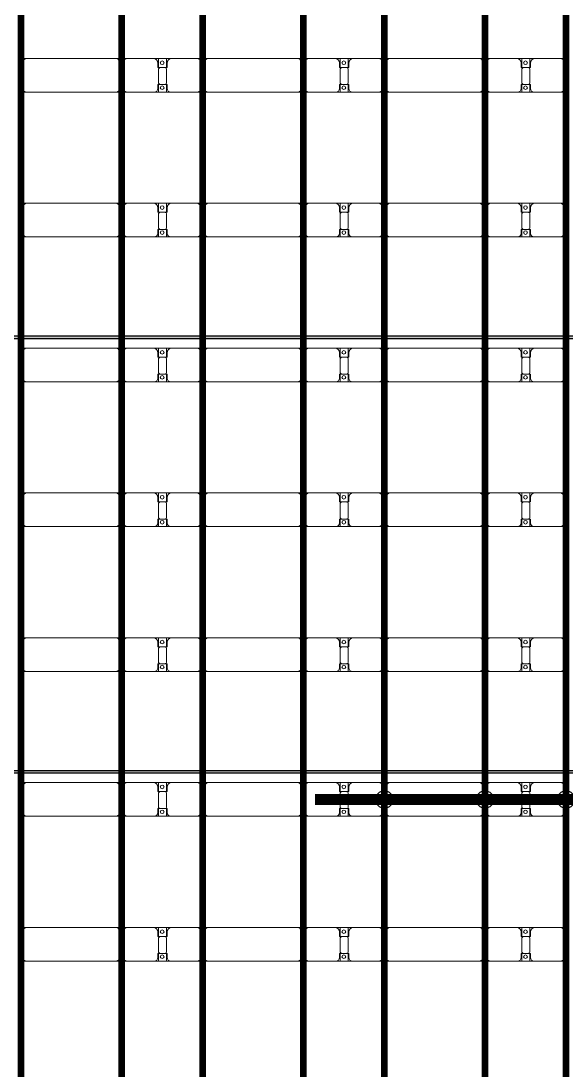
# Model space of a CAD drawing. Header units: millimetres. Extents: x 312848 to 517332, y -142134 to -35114.
# Drawn here: x 380365 to 387895, y -93078 to -78578 of the extents above; entities that cross this region are included whole.
import ezdxf

# ---------------------------------------------------------------- set-up
doc = ezdxf.new("R2010")
doc.units = ezdxf.units.MM
doc.layers.add('A-GENM', color=13, linetype='Continuous', lineweight=9)
doc.layers.add('S-BEAM', color=12, linetype='Continuous', lineweight=9)
doc.layers.add('GC-HOP 40x60 GIA CUONG', color=1, linetype='Continuous')

# ---------------------------------------------------------------- blocks, each defined once
blk = doc.blocks.new('Dai phao do pin - DẢI PHAO ĐỠ PIN-V6-KHUNG KẾT CẤU BÈ PIN 3')
at = {"layer": 'A-GENM', "color": 7}
for p, q in [((52030, 242), (52090, 242)), ((52040, 192), (52040, -173)), ((53320, 242), (52090, 242)), ((53320, 242), (53380, 242)), ((53370, -173), (53370, 192)), ((53420, 242), (53480, 242)), ((53430, 192), (53430, -173)), ((53840, 242), (53480, 242)), ((53840, 242), (54022, 242)), ((53900, 118), (53900, 182)), ((53908, 242), (54090, 242)), ((53908, 118), (53908, 242)), ((54022, 242), (54022, 118)), ((54030, 182), (54030, 118)), ((54440, 242), (54090, 242)), ((54440, 242), (54500, 242)), ((54490, -173), (54490, 192)), ((54540, 242), (54600, 242)), ((54550, 192), (54550, -173)), ((55830, 242), (54600, 242)), ((55830, 242), (55890, 242)), ((55880, -173), (55880, 192)), ((55930, 242), (55990, 242)), ((55940, 192), (55940, -173)), ((56350, 242), (55990, 242)), ((56350, 242), (56532, 242)), ((56410, 118), (56410, 182)), ((56418, 242), (56600, 242)), ((56418, 118), (56418, 242)), ((56532, 242), (56532, 118)), ((56540, 182), (56540, 118)), ((56950, 242), (56600, 242)), ((56950, 242), (57010, 242)), ((57000, -173), (57000, 192)), ((57050, 242), (57110, 242)), ((57060, 192), (57060, -173)), ((58340, 242), (57110, 242)), ((58340, 242), (58400, 242)), ((58390, -173), (58390, 192)), ((58440, 242), (58500, 242)), ((58450, 192), (58450, -173)), ((58860, 242), (58500, 242)), ((58860, 242), (59042, 242)), ((58920, 118), (58920, 182)), ((58928, 242), (59110, 242)), ((58928, 118), (58928, 242)), ((59042, 242), (59042, 118)), ((59050, 182), (59050, 118)), ((59460, 242), (59110, 242)), ((59460, 242), (59520, 242)), ((59510, -173), (59510, 192)), ((53992, 118), (53900, 118)), ((53908, 88), (53908, -88)), ((54030, 118), (53938, 118)), ((54022, -88), (54022, 88)), ((56502, 118), (56410, 118)), ((56418, 88), (56418, -88)), ((56540, 118), (56448, 118)), ((56532, -88), (56532, 88)), ((59012, 118), (58920, 118)), ((58928, 88), (58928, -88)), ((59050, 118), (58958, 118)), ((59042, -88), (59042, 88)), ((53900, -173), (53900, -118)), ((53900, -118), (53992, -118)), ((53908, -223), (53908, -118)), ((53938, -118), (54030, -118)), ((54022, -118), (54022, -223)), ((54030, -118), (54030, -173)), ((56410, -173), (56410, -118)), ((56410, -118), (56502, -118)), ((56418, -223), (56418, -118)), ((56448, -118), (56540, -118)), ((56532, -118), (56532, -223)), ((56540, -118), (56540, -173)), ((58920, -173), (58920, -118)), ((58920, -118), (59012, -118)), ((58928, -223), (58928, -118)), ((58958, -118), (59050, -118)), ((59042, -118), (59042, -223)), ((59050, -118), (59050, -173)), ((52090, -223), (52030, -223)), ((52090, -223), (53320, -223)), ((53380, -223), (53320, -223)), ((53480, -223), (53420, -223)), ((53480, -223), (53850, -223)), ((54022, -223), (53850, -223)), ((54080, -223), (53908, -223)), ((54080, -223), (54440, -223)), ((54500, -223), (54440, -223)), ((54600, -223), (54540, -223)), ((54600, -223), (55830, -223)), ((55890, -223), (55830, -223)), ((55990, -223), (55930, -223)), ((55990, -223), (56360, -223)), ((56532, -223), (56360, -223)), ((56590, -223), (56418, -223)), ((56590, -223), (56950, -223)), ((57010, -223), (56950, -223)), ((57110, -223), (57050, -223)), ((57110, -223), (58340, -223)), ((58400, -223), (58340, -223)), ((58500, -223), (58440, -223)), ((58500, -223), (58870, -223)), ((59042, -223), (58870, -223)), ((59100, -223), (58928, -223)), ((59100, -223), (59460, -223)), ((59520, -223), (59460, -223))]:
    blk.add_line(p, q, dxfattribs=at)
for centre, radius, start, end in [((52090, 192), 50, 90, 180), ((52090, 192), 50, 105, 180), ((53320, 192), 50, 360, 90), ((53320, 192), 50, 15, 90), ((53480, 192), 50, 90, 180), ((53480, 192), 50, 135, 180), ((53840, 182), 60, 360, 90), ((53840, 182), 60, 360, 30), ((53959, 183), 25, 360, 180), ((53959, 183), 25, 180, 360), ((53961, 183), 25, 0, 180), ((53961, 183), 25, 180, 360), ((54090, 182), 60, 90, 180), ((54090, 182), 60, 150, 180), ((54440, 192), 50, 0, 90), ((54440, 192), 50, 0, 45), ((54600, 192), 50, 90, 180), ((54600, 192), 50, 105, 180), ((55830, 192), 50, 0, 90), ((55830, 192), 50, 15, 90), ((55990, 192), 50, 90, 180), ((55990, 192), 50, 135, 180), ((56350, 182), 60, 0, 90), ((56350, 182), 60, 0, 30), ((56469, 183), 25, 0, 180), ((56469, 183), 25, 180, 0), ((56471, 183), 25, 0, 180), ((56471, 183), 25, 180, 360), ((56600, 182), 60, 90, 180), ((56600, 182), 60, 150, 180), ((56950, 192), 50, 0, 90), ((56950, 192), 50, 0, 45), ((57110, 192), 50, 90, 180), ((57110, 192), 50, 105, 180), ((58340, 192), 50, 0, 90), ((58340, 192), 50, 15, 90), ((58500, 192), 50, 90, 180), ((58500, 192), 50, 135, 180), ((58860, 182), 60, 0, 90), ((58860, 182), 60, 0, 30), ((58979, 183), 25, 0, 180), ((58979, 183), 25, 180, 360), ((58981, 183), 25, 360, 180), ((58981, 183), 25, 180, 0), ((59110, 182), 60, 90, 180), ((59110, 182), 60, 150, 180), ((59460, 192), 50, 0, 90), ((59460, 192), 50, 0, 45), ((53938, 88), 30, 90, 180), ((53992, 88), 30, 360, 90), ((56448, 88), 30, 90, 180), ((56502, 88), 30, 360, 90), ((58958, 88), 30, 90, 180), ((59012, 88), 30, 0, 90), ((53938, -88), 30, 180, 270), ((53959, -162), 25, 360, 180), ((53961, -162), 25, 0, 180), ((53992, -88), 30, 270, 0), ((56448, -88), 30, 180, 270), ((56469, -162), 25, 360, 180), ((56471, -162), 25, 0, 180), ((56502, -88), 30, 270, 0), ((58958, -88), 30, 180, 270), ((58979, -162), 25, 0, 180), ((58981, -162), 25, 0, 180), ((59012, -88), 30, 270, 0), ((52090, -173), 50, 180, 270), ((52090, -173), 50, 180, 270), ((53320, -173), 50, 270, 0), ((53320, -173), 50, 285, 0), ((53480, -173), 50, 180, 270), ((53480, -173), 50, 180, 225), ((53850, -173), 50, 270, 0), ((53850, -173), 50, 315, 0), ((53959, -162), 25, 180, 360), ((53961, -162), 25, 180, 360), ((54080, -173), 50, 180, 270), ((54080, -173), 50, 180, 225), ((54440, -173), 50, 270, 0), ((54440, -173), 50, 315, 0), ((54600, -173), 50, 180, 270), ((54600, -173), 50, 180, 270), ((55830, -173), 50, 270, 0), ((55830, -173), 50, 285, 0), ((55990, -173), 50, 180, 270), ((55990, -173), 50, 180, 225), ((56360, -173), 50, 270, 0), ((56360, -173), 50, 315, 360), ((56469, -162), 25, 180, 360), ((56471, -162), 25, 180, 360), ((56590, -173), 50, 180, 270), ((56590, -173), 50, 180, 225), ((56950, -173), 50, 270, 0), ((56950, -173), 50, 315, 0), ((57110, -173), 50, 180, 270), ((57110, -173), 50, 180, 270), ((58340, -173), 50, 270, 0), ((58340, -173), 50, 285, 0), ((58500, -173), 50, 180, 270), ((58500, -173), 50, 180, 225), ((58870, -173), 50, 270, 0), ((58870, -173), 50, 315, 0), ((58979, -162), 25, 180, 0), ((58981, -162), 25, 180, 360), ((59100, -173), 50, 180, 270), ((59100, -173), 50, 180, 225), ((59460, -173), 50, 270, 0), ((59460, -173), 50, 315, 0)]:
    blk.add_arc(centre, radius, start, end, dxfattribs=at)
blk = doc.blocks.new('Dai phao do pin - DẢI PHAO ĐỠ PIN-V7-KHUNG KẾT CẤU BÈ PIN 3')
at = {"layer": 'A-GENM', "color": 7}
for p, q in [((52030, 242), (52090, 242)), ((52040, 192), (52040, -173)), ((53320, 242), (52090, 242)), ((53320, 242), (53380, 242)), ((53370, -173), (53370, 192)), ((53420, 242), (53480, 242)), ((53430, 192), (53430, -173)), ((53840, 242), (53480, 242)), ((53840, 242), (54022, 242)), ((53900, 118), (53900, 182)), ((53908, 242), (54090, 242)), ((53908, 118), (53908, 242)), ((54022, 242), (54022, 118)), ((54030, 182), (54030, 118)), ((54440, 242), (54090, 242)), ((54440, 242), (54500, 242)), ((54490, -173), (54490, 192)), ((54540, 242), (54600, 242)), ((54550, 192), (54550, -173)), ((55830, 242), (54600, 242)), ((55830, 242), (55890, 242)), ((55880, -173), (55880, 192)), ((55930, 242), (55990, 242)), ((55940, 192), (55940, -173)), ((56350, 242), (55990, 242)), ((56350, 242), (56532, 242)), ((56410, 118), (56410, 182)), ((56418, 242), (56600, 242)), ((56418, 118), (56418, 242)), ((56532, 242), (56532, 118)), ((56540, 182), (56540, 118)), ((56950, 242), (56600, 242)), ((56950, 242), (57010, 242)), ((57000, -173), (57000, 192)), ((57050, 242), (57110, 242)), ((57060, 192), (57060, -173)), ((58340, 242), (57110, 242)), ((58340, 242), (58400, 242)), ((58390, -173), (58390, 192)), ((58440, 242), (58500, 242)), ((58450, 192), (58450, -173)), ((58860, 242), (58500, 242)), ((58860, 242), (59042, 242)), ((58920, 118), (58920, 182)), ((58928, 242), (59110, 242)), ((58928, 118), (58928, 242)), ((59042, 242), (59042, 118)), ((59050, 182), (59050, 118)), ((59460, 242), (59110, 242)), ((59460, 242), (59520, 242)), ((59510, -173), (59510, 192)), ((53992, 118), (53900, 118)), ((53908, 88), (53908, -88)), ((54030, 118), (53938, 118)), ((54022, -88), (54022, 88)), ((56502, 118), (56410, 118)), ((56418, 88), (56418, -88)), ((56540, 118), (56448, 118)), ((56532, -88), (56532, 88)), ((59012, 118), (58920, 118)), ((58928, 88), (58928, -88)), ((59050, 118), (58958, 118)), ((59042, -88), (59042, 88)), ((53900, -173), (53900, -118)), ((53900, -118), (53992, -118)), ((53908, -223), (53908, -118)), ((53938, -118), (54030, -118)), ((54022, -118), (54022, -223)), ((54030, -118), (54030, -173)), ((56410, -173), (56410, -118)), ((56410, -118), (56502, -118)), ((56418, -223), (56418, -118)), ((56448, -118), (56540, -118)), ((56532, -118), (56532, -223)), ((56540, -118), (56540, -173)), ((58920, -173), (58920, -118)), ((58920, -118), (59012, -118)), ((58928, -223), (58928, -118)), ((58958, -118), (59050, -118)), ((59042, -118), (59042, -223)), ((59050, -118), (59050, -173)), ((52090, -223), (52030, -223)), ((52090, -223), (53320, -223)), ((53380, -223), (53320, -223)), ((53480, -223), (53420, -223)), ((53480, -223), (53850, -223)), ((54022, -223), (53850, -223)), ((54080, -223), (53908, -223)), ((54080, -223), (54440, -223)), ((54500, -223), (54440, -223)), ((54600, -223), (54540, -223)), ((54600, -223), (55830, -223)), ((55890, -223), (55830, -223)), ((55990, -223), (55930, -223)), ((55990, -223), (56360, -223)), ((56532, -223), (56360, -223)), ((56590, -223), (56418, -223)), ((56590, -223), (56950, -223)), ((57010, -223), (56950, -223)), ((57110, -223), (57050, -223)), ((57110, -223), (58340, -223)), ((58400, -223), (58340, -223)), ((58500, -223), (58440, -223)), ((58500, -223), (58870, -223)), ((59042, -223), (58870, -223)), ((59100, -223), (58928, -223)), ((59100, -223), (59460, -223)), ((59520, -223), (59460, -223))]:
    blk.add_line(p, q, dxfattribs=at)
for centre, radius, start, end in [((52090, 192), 50, 90, 180), ((52090, 192), 50, 105, 180), ((53320, 192), 50, 360, 90), ((53320, 192), 50, 15, 90), ((53480, 192), 50, 90, 180), ((53480, 192), 50, 135, 180), ((53840, 182), 60, 360, 90), ((53840, 182), 60, 360, 30), ((53959, 183), 25, 360, 180), ((53959, 183), 25, 180, 360), ((53961, 183), 25, 0, 180), ((53961, 183), 25, 180, 360), ((54090, 182), 60, 90, 180), ((54090, 182), 60, 150, 180), ((54440, 192), 50, 0, 90), ((54440, 192), 50, 0, 45), ((54600, 192), 50, 90, 180), ((54600, 192), 50, 105, 180), ((55830, 192), 50, 0, 90), ((55830, 192), 50, 15, 90), ((55990, 192), 50, 90, 180), ((55990, 192), 50, 135, 180), ((56350, 182), 60, 0, 90), ((56350, 182), 60, 0, 30), ((56469, 183), 25, 0, 180), ((56469, 183), 25, 180, 0), ((56471, 183), 25, 0, 180), ((56471, 183), 25, 180, 360), ((56600, 182), 60, 90, 180), ((56600, 182), 60, 150, 180), ((56950, 192), 50, 0, 90), ((56950, 192), 50, 0, 45), ((57110, 192), 50, 90, 180), ((57110, 192), 50, 105, 180), ((58340, 192), 50, 0, 90), ((58340, 192), 50, 15, 90), ((58500, 192), 50, 90, 180), ((58500, 192), 50, 135, 180), ((58860, 182), 60, 0, 90), ((58860, 182), 60, 0, 30), ((58979, 183), 25, 0, 180), ((58979, 183), 25, 180, 360), ((58981, 183), 25, 360, 180), ((58981, 183), 25, 180, 0), ((59110, 182), 60, 90, 180), ((59110, 182), 60, 150, 180), ((59460, 192), 50, 0, 90), ((59460, 192), 50, 0, 45), ((53938, 88), 30, 90, 180), ((53992, 88), 30, 360, 90), ((56448, 88), 30, 90, 180), ((56502, 88), 30, 360, 90), ((58958, 88), 30, 90, 180), ((59012, 88), 30, 0, 90), ((53938, -88), 30, 180, 270), ((53959, -162), 25, 360, 180), ((53961, -162), 25, 0, 180), ((53992, -88), 30, 270, 0), ((56448, -88), 30, 180, 270), ((56469, -162), 25, 360, 180), ((56471, -162), 25, 0, 180), ((56502, -88), 30, 270, 0), ((58958, -88), 30, 180, 270), ((58979, -162), 25, 0, 180), ((58981, -162), 25, 0, 180), ((59012, -88), 30, 270, 0), ((52090, -173), 50, 180, 270), ((52090, -173), 50, 180, 270), ((53320, -173), 50, 270, 0), ((53320, -173), 50, 285, 0), ((53480, -173), 50, 180, 270), ((53480, -173), 50, 180, 225), ((53850, -173), 50, 270, 0), ((53850, -173), 50, 315, 0), ((53959, -162), 25, 180, 360), ((53961, -162), 25, 180, 360), ((54080, -173), 50, 180, 270), ((54080, -173), 50, 180, 225), ((54440, -173), 50, 270, 0), ((54440, -173), 50, 315, 0), ((54600, -173), 50, 180, 270), ((54600, -173), 50, 180, 270), ((55830, -173), 50, 270, 0), ((55830, -173), 50, 285, 0), ((55990, -173), 50, 180, 270), ((55990, -173), 50, 180, 225), ((56360, -173), 50, 270, 0), ((56360, -173), 50, 315, 360), ((56469, -162), 25, 180, 360), ((56471, -162), 25, 180, 360), ((56590, -173), 50, 180, 270), ((56590, -173), 50, 180, 225), ((56950, -173), 50, 270, 0), ((56950, -173), 50, 315, 0), ((57110, -173), 50, 180, 270), ((57110, -173), 50, 180, 270), ((58340, -173), 50, 270, 0), ((58340, -173), 50, 285, 0), ((58500, -173), 50, 180, 270), ((58500, -173), 50, 180, 225), ((58870, -173), 50, 270, 0), ((58870, -173), 50, 315, 0), ((58979, -162), 25, 180, 0), ((58981, -162), 25, 180, 360), ((59100, -173), 50, 180, 270), ((59100, -173), 50, 180, 225), ((59460, -173), 50, 270, 0), ((59460, -173), 50, 315, 0)]:
    blk.add_arc(centre, radius, start, end, dxfattribs=at)
blk = doc.blocks.new('Dai phao do pin - DẢI PHAO ĐỠ PIN-67477-KHUNG KẾT CẤU BÈ PIN 3')
at = {"layer": 'A-GENM', "color": 7}
for p, q in [((52030, 242), (52090, 242)), ((52040, 192), (52040, -173)), ((53320, 242), (52090, 242)), ((53320, 242), (53380, 242)), ((53370, -173), (53370, 192)), ((53420, 242), (53480, 242)), ((53430, 192), (53430, -173)), ((53840, 242), (53480, 242)), ((53840, 242), (54022, 242)), ((53900, 118), (53900, 182)), ((53908, 242), (54090, 242)), ((53908, 118), (53908, 242)), ((54022, 242), (54022, 118)), ((54030, 182), (54030, 118)), ((54440, 242), (54090, 242)), ((54440, 242), (54500, 242)), ((54490, -173), (54490, 192)), ((54540, 242), (54600, 242)), ((54550, 192), (54550, -173)), ((55830, 242), (54600, 242)), ((55830, 242), (55890, 242)), ((55880, -173), (55880, 192)), ((55930, 242), (55990, 242)), ((55940, 192), (55940, -173)), ((56350, 242), (55990, 242)), ((56350, 242), (56532, 242)), ((56410, 118), (56410, 182)), ((56418, 242), (56600, 242)), ((56418, 118), (56418, 242)), ((56532, 242), (56532, 118)), ((56540, 182), (56540, 118)), ((56950, 242), (56600, 242)), ((56950, 242), (57010, 242)), ((57000, -173), (57000, 192)), ((57050, 242), (57110, 242)), ((57060, 192), (57060, -173)), ((58340, 242), (57110, 242)), ((58340, 242), (58400, 242)), ((58390, -173), (58390, 192)), ((58440, 242), (58500, 242)), ((58450, 192), (58450, -173)), ((58860, 242), (58500, 242)), ((58860, 242), (59042, 242)), ((58920, 118), (58920, 182)), ((58928, 242), (59110, 242)), ((58928, 118), (58928, 242)), ((59042, 242), (59042, 118)), ((59050, 182), (59050, 118)), ((59460, 242), (59110, 242)), ((59460, 242), (59520, 242)), ((59510, -173), (59510, 192)), ((53992, 118), (53900, 118)), ((53908, 88), (53908, -88)), ((54030, 118), (53938, 118)), ((54022, -88), (54022, 88)), ((56502, 118), (56410, 118)), ((56418, 88), (56418, -88)), ((56540, 118), (56448, 118)), ((56532, -88), (56532, 88)), ((59012, 118), (58920, 118)), ((58928, 88), (58928, -88)), ((59050, 118), (58958, 118)), ((59042, -88), (59042, 88)), ((53900, -173), (53900, -118)), ((53900, -118), (53992, -118)), ((53908, -223), (53908, -118)), ((53938, -118), (54030, -118)), ((54022, -118), (54022, -223)), ((54030, -118), (54030, -173)), ((56410, -173), (56410, -118)), ((56410, -118), (56502, -118)), ((56418, -223), (56418, -118)), ((56448, -118), (56540, -118)), ((56532, -118), (56532, -223)), ((56540, -118), (56540, -173)), ((58920, -173), (58920, -118)), ((58920, -118), (59012, -118)), ((58928, -223), (58928, -118)), ((58958, -118), (59050, -118)), ((59042, -118), (59042, -223)), ((59050, -118), (59050, -173)), ((52090, -223), (52030, -223)), ((52090, -223), (53320, -223)), ((53380, -223), (53320, -223)), ((53480, -223), (53420, -223)), ((53480, -223), (53850, -223)), ((54022, -223), (53850, -223)), ((54080, -223), (53908, -223)), ((54080, -223), (54440, -223)), ((54500, -223), (54440, -223)), ((54600, -223), (54540, -223)), ((54600, -223), (55830, -223)), ((55890, -223), (55830, -223)), ((55990, -223), (55930, -223)), ((55990, -223), (56360, -223)), ((56532, -223), (56360, -223)), ((56590, -223), (56418, -223)), ((56590, -223), (56950, -223)), ((57010, -223), (56950, -223)), ((57110, -223), (57050, -223)), ((57110, -223), (58340, -223)), ((58400, -223), (58340, -223)), ((58500, -223), (58440, -223)), ((58500, -223), (58870, -223)), ((59042, -223), (58870, -223)), ((59100, -223), (58928, -223)), ((59100, -223), (59460, -223)), ((59520, -223), (59460, -223))]:
    blk.add_line(p, q, dxfattribs=at)
for centre, radius, start, end in [((52090, 192), 50, 90, 180), ((52090, 192), 50, 105, 180), ((53320, 192), 50, 360, 90), ((53320, 192), 50, 15, 90), ((53480, 192), 50, 90, 180), ((53480, 192), 50, 135, 180), ((53840, 182), 60, 360, 90), ((53840, 182), 60, 360, 30), ((53959, 183), 25, 360, 180), ((53959, 183), 25, 180, 360), ((53961, 183), 25, 0, 180), ((53961, 183), 25, 180, 360), ((54090, 182), 60, 90, 180), ((54090, 182), 60, 150, 180), ((54440, 192), 50, 0, 90), ((54440, 192), 50, 0, 45), ((54600, 192), 50, 90, 180), ((54600, 192), 50, 105, 180), ((55830, 192), 50, 0, 90), ((55830, 192), 50, 15, 90), ((55990, 192), 50, 90, 180), ((55990, 192), 50, 135, 180), ((56350, 182), 60, 0, 90), ((56350, 182), 60, 0, 30), ((56469, 183), 25, 0, 180), ((56469, 183), 25, 180, 0), ((56471, 183), 25, 0, 180), ((56471, 183), 25, 180, 360), ((56600, 182), 60, 90, 180), ((56600, 182), 60, 150, 180), ((56950, 192), 50, 0, 90), ((56950, 192), 50, 0, 45), ((57110, 192), 50, 90, 180), ((57110, 192), 50, 105, 180), ((58340, 192), 50, 0, 90), ((58340, 192), 50, 15, 90), ((58500, 192), 50, 90, 180), ((58500, 192), 50, 135, 180), ((58860, 182), 60, 0, 90), ((58860, 182), 60, 0, 30), ((58979, 183), 25, 0, 180), ((58979, 183), 25, 180, 360), ((58981, 183), 25, 360, 180), ((58981, 183), 25, 180, 0), ((59110, 182), 60, 90, 180), ((59110, 182), 60, 150, 180), ((59460, 192), 50, 0, 90), ((59460, 192), 50, 0, 45), ((53938, 88), 30, 90, 180), ((53992, 88), 30, 360, 90), ((56448, 88), 30, 90, 180), ((56502, 88), 30, 360, 90), ((58958, 88), 30, 90, 180), ((59012, 88), 30, 0, 90), ((53938, -88), 30, 180, 270), ((53959, -162), 25, 360, 180), ((53961, -162), 25, 0, 180), ((53992, -88), 30, 270, 0), ((56448, -88), 30, 180, 270), ((56469, -162), 25, 360, 180), ((56471, -162), 25, 0, 180), ((56502, -88), 30, 270, 0), ((58958, -88), 30, 180, 270), ((58979, -162), 25, 0, 180), ((58981, -162), 25, 0, 180), ((59012, -88), 30, 270, 0), ((52090, -173), 50, 180, 270), ((52090, -173), 50, 180, 270), ((53320, -173), 50, 270, 0), ((53320, -173), 50, 285, 0), ((53480, -173), 50, 180, 270), ((53480, -173), 50, 180, 225), ((53850, -173), 50, 270, 0), ((53850, -173), 50, 315, 0), ((53959, -162), 25, 180, 360), ((53961, -162), 25, 180, 360), ((54080, -173), 50, 180, 270), ((54080, -173), 50, 180, 225), ((54440, -173), 50, 270, 0), ((54440, -173), 50, 315, 0), ((54600, -173), 50, 180, 270), ((54600, -173), 50, 180, 270), ((55830, -173), 50, 270, 0), ((55830, -173), 50, 285, 0), ((55990, -173), 50, 180, 270), ((55990, -173), 50, 180, 225), ((56360, -173), 50, 270, 0), ((56360, -173), 50, 315, 360), ((56469, -162), 25, 180, 360), ((56471, -162), 25, 180, 360), ((56590, -173), 50, 180, 270), ((56590, -173), 50, 180, 225), ((56950, -173), 50, 270, 0), ((56950, -173), 50, 315, 0), ((57110, -173), 50, 180, 270), ((57110, -173), 50, 180, 270), ((58340, -173), 50, 270, 0), ((58340, -173), 50, 285, 0), ((58500, -173), 50, 180, 270), ((58500, -173), 50, 180, 225), ((58870, -173), 50, 270, 0), ((58870, -173), 50, 315, 0), ((58979, -162), 25, 180, 0), ((58981, -162), 25, 180, 360), ((59100, -173), 50, 180, 270), ((59100, -173), 50, 180, 225), ((59460, -173), 50, 270, 0), ((59460, -173), 50, 315, 0)]:
    blk.add_arc(centre, radius, start, end, dxfattribs=at)
blk = doc.blocks.new('Dai phao do pin - DẢI PHAO ĐỠ PIN-V1-KHUNG KẾT CẤU BÈ PIN 3')
at = {"layer": 'A-GENM', "color": 7}
for p, q in [((52030, 242), (52090, 242)), ((52040, 192), (52040, -173)), ((53320, 242), (52090, 242)), ((53320, 242), (53380, 242)), ((53370, -173), (53370, 192)), ((53420, 242), (53480, 242)), ((53430, 192), (53430, -173)), ((53840, 242), (53480, 242)), ((53840, 242), (54022, 242)), ((53900, 118), (53900, 182)), ((53908, 242), (54090, 242)), ((53908, 118), (53908, 242)), ((54022, 242), (54022, 118)), ((54030, 182), (54030, 118)), ((54440, 242), (54090, 242)), ((54440, 242), (54500, 242)), ((54490, -173), (54490, 192)), ((54540, 242), (54600, 242)), ((54550, 192), (54550, -173)), ((55830, 242), (54600, 242)), ((55830, 242), (55890, 242)), ((55880, -173), (55880, 192)), ((55930, 242), (55990, 242)), ((55940, 192), (55940, -173)), ((56350, 242), (55990, 242)), ((56350, 242), (56532, 242)), ((56410, 118), (56410, 182)), ((56418, 242), (56600, 242)), ((56418, 118), (56418, 242)), ((56532, 242), (56532, 118)), ((56540, 182), (56540, 118)), ((56950, 242), (56600, 242)), ((56950, 242), (57010, 242)), ((57000, -173), (57000, 192)), ((57050, 242), (57110, 242)), ((57060, 192), (57060, -173)), ((58340, 242), (57110, 242)), ((58340, 242), (58400, 242)), ((58390, -173), (58390, 192)), ((58440, 242), (58500, 242)), ((58450, 192), (58450, -173)), ((58860, 242), (58500, 242)), ((58860, 242), (59042, 242)), ((58920, 118), (58920, 182)), ((58928, 242), (59110, 242)), ((58928, 118), (58928, 242)), ((59042, 242), (59042, 118)), ((59050, 182), (59050, 118)), ((59460, 242), (59110, 242)), ((59460, 242), (59520, 242)), ((59510, -173), (59510, 192)), ((53992, 118), (53900, 118)), ((53908, 88), (53908, -88)), ((54030, 118), (53938, 118)), ((54022, -88), (54022, 88)), ((56502, 118), (56410, 118)), ((56418, 88), (56418, -88)), ((56540, 118), (56448, 118)), ((56532, -88), (56532, 88)), ((59012, 118), (58920, 118)), ((58928, 88), (58928, -88)), ((59050, 118), (58958, 118)), ((59042, -88), (59042, 88)), ((53900, -173), (53900, -118)), ((53900, -118), (53992, -118)), ((53908, -223), (53908, -118)), ((53938, -118), (54030, -118)), ((54022, -118), (54022, -223)), ((54030, -118), (54030, -173)), ((56410, -173), (56410, -118)), ((56410, -118), (56502, -118)), ((56418, -223), (56418, -118)), ((56448, -118), (56540, -118)), ((56532, -118), (56532, -223)), ((56540, -118), (56540, -173)), ((58920, -173), (58920, -118)), ((58920, -118), (59012, -118)), ((58928, -223), (58928, -118)), ((58958, -118), (59050, -118)), ((59042, -118), (59042, -223)), ((59050, -118), (59050, -173)), ((52090, -223), (52030, -223)), ((52090, -223), (53320, -223)), ((53380, -223), (53320, -223)), ((53480, -223), (53420, -223)), ((53480, -223), (53850, -223)), ((54022, -223), (53850, -223)), ((54080, -223), (53908, -223)), ((54080, -223), (54440, -223)), ((54500, -223), (54440, -223)), ((54600, -223), (54540, -223)), ((54600, -223), (55830, -223)), ((55890, -223), (55830, -223)), ((55990, -223), (55930, -223)), ((55990, -223), (56360, -223)), ((56532, -223), (56360, -223)), ((56590, -223), (56418, -223)), ((56590, -223), (56950, -223)), ((57010, -223), (56950, -223)), ((57110, -223), (57050, -223)), ((57110, -223), (58340, -223)), ((58400, -223), (58340, -223)), ((58500, -223), (58440, -223)), ((58500, -223), (58870, -223)), ((59042, -223), (58870, -223)), ((59100, -223), (58928, -223)), ((59100, -223), (59460, -223)), ((59520, -223), (59460, -223))]:
    blk.add_line(p, q, dxfattribs=at)
for centre, radius, start, end in [((52090, 192), 50, 90, 180), ((52090, 192), 50, 105, 180), ((53320, 192), 50, 360, 90), ((53320, 192), 50, 15, 90), ((53480, 192), 50, 90, 180), ((53480, 192), 50, 135, 180), ((53840, 182), 60, 360, 90), ((53840, 182), 60, 360, 30), ((53959, 183), 25, 360, 180), ((53959, 183), 25, 180, 360), ((53961, 183), 25, 0, 180), ((53961, 183), 25, 180, 360), ((54090, 182), 60, 90, 180), ((54090, 182), 60, 150, 180), ((54440, 192), 50, 0, 90), ((54440, 192), 50, 0, 45), ((54600, 192), 50, 90, 180), ((54600, 192), 50, 105, 180), ((55830, 192), 50, 0, 90), ((55830, 192), 50, 15, 90), ((55990, 192), 50, 90, 180), ((55990, 192), 50, 135, 180), ((56350, 182), 60, 0, 90), ((56350, 182), 60, 0, 30), ((56469, 183), 25, 0, 180), ((56469, 183), 25, 180, 0), ((56471, 183), 25, 0, 180), ((56471, 183), 25, 180, 360), ((56600, 182), 60, 90, 180), ((56600, 182), 60, 150, 180), ((56950, 192), 50, 0, 90), ((56950, 192), 50, 0, 45), ((57110, 192), 50, 90, 180), ((57110, 192), 50, 105, 180), ((58340, 192), 50, 0, 90), ((58340, 192), 50, 15, 90), ((58500, 192), 50, 90, 180), ((58500, 192), 50, 135, 180), ((58860, 182), 60, 0, 90), ((58860, 182), 60, 0, 30), ((58979, 183), 25, 0, 180), ((58979, 183), 25, 180, 360), ((58981, 183), 25, 360, 180), ((58981, 183), 25, 180, 0), ((59110, 182), 60, 90, 180), ((59110, 182), 60, 150, 180), ((59460, 192), 50, 0, 90), ((59460, 192), 50, 0, 45), ((53938, 88), 30, 90, 180), ((53992, 88), 30, 360, 90), ((56448, 88), 30, 90, 180), ((56502, 88), 30, 360, 90), ((58958, 88), 30, 90, 180), ((59012, 88), 30, 0, 90), ((53938, -88), 30, 180, 270), ((53959, -162), 25, 360, 180), ((53961, -162), 25, 0, 180), ((53992, -88), 30, 270, 0), ((56448, -88), 30, 180, 270), ((56469, -162), 25, 360, 180), ((56471, -162), 25, 0, 180), ((56502, -88), 30, 270, 0), ((58958, -88), 30, 180, 270), ((58979, -162), 25, 0, 180), ((58981, -162), 25, 0, 180), ((59012, -88), 30, 270, 0), ((52090, -173), 50, 180, 270), ((52090, -173), 50, 180, 270), ((53320, -173), 50, 270, 0), ((53320, -173), 50, 285, 0), ((53480, -173), 50, 180, 270), ((53480, -173), 50, 180, 225), ((53850, -173), 50, 270, 0), ((53850, -173), 50, 315, 0), ((53959, -162), 25, 180, 360), ((53961, -162), 25, 180, 360), ((54080, -173), 50, 180, 270), ((54080, -173), 50, 180, 225), ((54440, -173), 50, 270, 0), ((54440, -173), 50, 315, 0), ((54600, -173), 50, 180, 270), ((54600, -173), 50, 180, 270), ((55830, -173), 50, 270, 0), ((55830, -173), 50, 285, 0), ((55990, -173), 50, 180, 270), ((55990, -173), 50, 180, 225), ((56360, -173), 50, 270, 0), ((56360, -173), 50, 315, 360), ((56469, -162), 25, 180, 360), ((56471, -162), 25, 180, 360), ((56590, -173), 50, 180, 270), ((56590, -173), 50, 180, 225), ((56950, -173), 50, 270, 0), ((56950, -173), 50, 315, 0), ((57110, -173), 50, 180, 270), ((57110, -173), 50, 180, 270), ((58340, -173), 50, 270, 0), ((58340, -173), 50, 285, 0), ((58500, -173), 50, 180, 270), ((58500, -173), 50, 180, 225), ((58870, -173), 50, 270, 0), ((58870, -173), 50, 315, 0), ((58979, -162), 25, 180, 0), ((58981, -162), 25, 180, 360), ((59100, -173), 50, 180, 270), ((59100, -173), 50, 180, 225), ((59460, -173), 50, 270, 0), ((59460, -173), 50, 315, 0)]:
    blk.add_arc(centre, radius, start, end, dxfattribs=at)
blk = doc.blocks.new('Dai phao do pin - DẢI PHAO ĐỠ PIN-V8-KHUNG KẾT CẤU BÈ PIN 3')
at = {"layer": 'A-GENM', "color": 7}
for p, q in [((52030, 242), (52090, 242)), ((52040, 192), (52040, -173)), ((53320, 242), (52090, 242)), ((53320, 242), (53380, 242)), ((53370, -173), (53370, 192)), ((53420, 242), (53480, 242)), ((53430, 192), (53430, -173)), ((53840, 242), (53480, 242)), ((53840, 242), (54022, 242)), ((53900, 118), (53900, 182)), ((53908, 242), (54090, 242)), ((53908, 118), (53908, 242)), ((54022, 242), (54022, 118)), ((54030, 182), (54030, 118)), ((54440, 242), (54090, 242)), ((54440, 242), (54500, 242)), ((54490, -173), (54490, 192)), ((54540, 242), (54600, 242)), ((54550, 192), (54550, -173)), ((55830, 242), (54600, 242)), ((55830, 242), (55890, 242)), ((55880, -173), (55880, 192)), ((55930, 242), (55990, 242)), ((55940, 192), (55940, -173)), ((56350, 242), (55990, 242)), ((56350, 242), (56532, 242)), ((56410, 118), (56410, 182)), ((56418, 242), (56600, 242)), ((56418, 118), (56418, 242)), ((56532, 242), (56532, 118)), ((56540, 182), (56540, 118)), ((56950, 242), (56600, 242)), ((56950, 242), (57010, 242)), ((57000, -173), (57000, 192)), ((57050, 242), (57110, 242)), ((57060, 192), (57060, -173)), ((58340, 242), (57110, 242)), ((58340, 242), (58400, 242)), ((58390, -173), (58390, 192)), ((58440, 242), (58500, 242)), ((58450, 192), (58450, -173)), ((58860, 242), (58500, 242)), ((58860, 242), (59042, 242)), ((58920, 118), (58920, 182)), ((58928, 242), (59110, 242)), ((58928, 118), (58928, 242)), ((59042, 242), (59042, 118)), ((59050, 182), (59050, 118)), ((59460, 242), (59110, 242)), ((59460, 242), (59520, 242)), ((59510, -173), (59510, 192)), ((53992, 118), (53900, 118)), ((53908, 88), (53908, -88)), ((54030, 118), (53938, 118)), ((54022, -88), (54022, 88)), ((56502, 118), (56410, 118)), ((56418, 88), (56418, -88)), ((56540, 118), (56448, 118)), ((56532, -88), (56532, 88)), ((59012, 118), (58920, 118)), ((58928, 88), (58928, -88)), ((59050, 118), (58958, 118)), ((59042, -88), (59042, 88)), ((53900, -173), (53900, -118)), ((53900, -118), (53992, -118)), ((53908, -223), (53908, -118)), ((53938, -118), (54030, -118)), ((54022, -118), (54022, -223)), ((54030, -118), (54030, -173)), ((56410, -173), (56410, -118)), ((56410, -118), (56502, -118)), ((56418, -223), (56418, -118)), ((56448, -118), (56540, -118)), ((56532, -118), (56532, -223)), ((56540, -118), (56540, -173)), ((58920, -173), (58920, -118)), ((58920, -118), (59012, -118)), ((58928, -223), (58928, -118)), ((58958, -118), (59050, -118)), ((59042, -118), (59042, -223)), ((59050, -118), (59050, -173)), ((52090, -223), (52030, -223)), ((52090, -223), (53320, -223)), ((53380, -223), (53320, -223)), ((53480, -223), (53420, -223)), ((53480, -223), (53850, -223)), ((54022, -223), (53850, -223)), ((54080, -223), (53908, -223)), ((54080, -223), (54440, -223)), ((54500, -223), (54440, -223)), ((54600, -223), (54540, -223)), ((54600, -223), (55830, -223)), ((55890, -223), (55830, -223)), ((55990, -223), (55930, -223)), ((55990, -223), (56360, -223)), ((56532, -223), (56360, -223)), ((56590, -223), (56418, -223)), ((56590, -223), (56950, -223)), ((57010, -223), (56950, -223)), ((57110, -223), (57050, -223)), ((57110, -223), (58340, -223)), ((58400, -223), (58340, -223)), ((58500, -223), (58440, -223)), ((58500, -223), (58870, -223)), ((59042, -223), (58870, -223)), ((59100, -223), (58928, -223)), ((59100, -223), (59460, -223)), ((59520, -223), (59460, -223))]:
    blk.add_line(p, q, dxfattribs=at)
for centre, radius, start, end in [((52090, 192), 50, 90, 180), ((52090, 192), 50, 105.4882, 180), ((53320, 192), 50, 360, 90), ((53320, 192), 50, 15, 90), ((53480, 192), 50, 90, 180), ((53480, 192), 50, 135, 180), ((53840, 182), 60, 360, 90), ((53840, 182), 60, 360, 30), ((53959, 183), 25, 360, 180), ((53959, 183), 25, 180, 360), ((53961, 183), 25, 0, 180), ((53961, 183), 25, 180, 360), ((54090, 182), 60, 90, 180), ((54090, 182), 60, 150, 180), ((54440, 192), 50, 0, 90), ((54440, 192), 50, 0, 45), ((54600, 192), 50, 90, 180), ((54600, 192), 50, 105.4882, 180), ((55830, 192), 50, 0, 90), ((55830, 192), 50, 15, 90), ((55990, 192), 50, 90, 180), ((55990, 192), 50, 135, 180), ((56350, 182), 60, 0, 90), ((56350, 182), 60, 0, 30), ((56469, 183), 25, 0, 180), ((56469, 183), 25, 180, 0), ((56471, 183), 25, 0, 180), ((56471, 183), 25, 180, 360), ((56600, 182), 60, 90, 180), ((56600, 182), 60, 150, 180), ((56950, 192), 50, 0, 90), ((56950, 192), 50, 0, 45), ((57110, 192), 50, 90, 180), ((57110, 192), 50, 105.4882, 180), ((58340, 192), 50, 0, 90), ((58340, 192), 50, 15, 90), ((58500, 192), 50, 90, 180), ((58500, 192), 50, 135, 180), ((58860, 182), 60, 0, 90), ((58860, 182), 60, 0, 30), ((58979, 183), 25, 0, 180), ((58979, 183), 25, 180, 360), ((58981, 183), 25, 360, 180), ((58981, 183), 25, 180, 0), ((59110, 182), 60, 90, 180), ((59110, 182), 60, 150, 180), ((59460, 192), 50, 0, 90), ((59460, 192), 50, 0, 45), ((53938, 88), 30, 90, 180), ((53992, 88), 30, 360, 90), ((56448, 88), 30, 90, 180), ((56502, 88), 30, 360, 90), ((58958, 88), 30, 90, 180), ((59012, 88), 30, 0, 90), ((53938, -88), 30, 180, 270), ((53959, -162), 25, 360, 180), ((53961, -162), 25, 0, 180), ((53992, -88), 30, 270, 0), ((56448, -88), 30, 180, 270), ((56469, -162), 25, 360, 180), ((56471, -162), 25, 0, 180), ((56502, -88), 30, 270, 0), ((58958, -88), 30, 180, 270), ((58979, -162), 25, 0, 180), ((58981, -162), 25, 0, 180), ((59012, -88), 30, 270, 0), ((52090, -173), 50, 180, 270), ((52090, -173), 50, 180, 270), ((53320, -173), 50, 270, 0), ((53320, -173), 50, 285, 0), ((53480, -173), 50, 180, 270), ((53480, -173), 50, 180, 225), ((53850, -173), 50, 270, 0), ((53850, -173), 50, 315, 0), ((53959, -162), 25, 180, 360), ((53961, -162), 25, 180, 360), ((54080, -173), 50, 180, 270), ((54080, -173), 50, 180, 225), ((54440, -173), 50, 270, 0), ((54440, -173), 50, 315, 0), ((54600, -173), 50, 180, 270), ((54600, -173), 50, 180, 270), ((55830, -173), 50, 270, 0), ((55830, -173), 50, 285, 0), ((55990, -173), 50, 180, 270), ((55990, -173), 50, 180, 225), ((56360, -173), 50, 270, 0), ((56360, -173), 50, 315, 360), ((56469, -162), 25, 180, 360), ((56471, -162), 25, 180, 360), ((56590, -173), 50, 180, 270), ((56590, -173), 50, 180, 225), ((56950, -173), 50, 270, 0), ((56950, -173), 50, 315, 0), ((57110, -173), 50, 180, 270), ((57110, -173), 50, 180, 270), ((58340, -173), 50, 270, 0), ((58340, -173), 50, 285, 0), ((58500, -173), 50, 180, 270), ((58500, -173), 50, 180, 225), ((58870, -173), 50, 270, 0), ((58870, -173), 50, 315, 0), ((58979, -162), 25, 180, 0), ((58981, -162), 25, 180, 360), ((59100, -173), 50, 180, 270), ((59100, -173), 50, 180, 225), ((59460, -173), 50, 270, 0), ((59460, -173), 50, 315, 0)]:
    blk.add_arc(centre, radius, start, end, dxfattribs=at)
blk = doc.blocks.new('Dầm C52 - Hộp 40x60-69555-KHUNG KẾT CẤU BÈ PIN 3')
at = {"layer": 'S-BEAM', "lineweight": 25}
blk.add_hatch(color=4, dxfattribs=at).paths.add_polyline_path([(37512, -20), (37702, -20), (37702, 20), (-37702, 20), (-37702, -20), (37036, -20)])
at = {"layer": 'S-BEAM', "color": 4, "lineweight": 25}
for p, q in [((-37702, 20), (37702, 20)), ((37702, -20), (-37702, -20))]:
    blk.add_line(p, q, dxfattribs=at)
blk = doc.blocks.new('Dầm C52 - Dầm C52-V13-KHUNG KẾT CẤU BÈ PIN 3')
at = {"layer": 'S-BEAM', "lineweight": 140}
blk.add_hatch(color=1, dxfattribs=at).paths.add_polyline_path([(-45616, 20), (-45616, -20), (45616, -20), (45616, 20), (-45569, 20)])
at = {"layer": 'S-BEAM', "color": 1, "lineweight": 140}
for p, q in [((-45616, 20), (45616, 20)), ((45616, -20), (-45616, -20))]:
    blk.add_line(p, q, dxfattribs=at)
blk = doc.blocks.new('be pin 3_rvt-1-KHUNG KẾT CẤU BÈ PIN 3')
at = {"layer": 'A-GENM', "color": 4, "lineweight": 25}
for name, p in [('Dai phao do pin - DẢI PHAO ĐỠ PIN-V1-KHUNG KẾT CẤU BÈ PIN 3', (328355, -79337)), ('Dai phao do pin - DẢI PHAO ĐỠ PIN-V8-KHUNG KẾT CẤU BÈ PIN 3', (328355, -81337)), ('Dai phao do pin - DẢI PHAO ĐỠ PIN-67477-KHUNG KẾT CẤU BÈ PIN 3', (328355, -83337)), ('Dai phao do pin - DẢI PHAO ĐỠ PIN-V1-KHUNG KẾT CẤU BÈ PIN 3', (328355, -85337)), ('Dai phao do pin - DẢI PHAO ĐỠ PIN-67477-KHUNG KẾT CẤU BÈ PIN 3', (328355, -87337)), ('Dai phao do pin - DẢI PHAO ĐỠ PIN-V7-KHUNG KẾT CẤU BÈ PIN 3', (328355, -89337)), ('Dai phao do pin - DẢI PHAO ĐỠ PIN-V6-KHUNG KẾT CẤU BÈ PIN 3', (328355, -91337))]:
    blk.add_blockref(name, p, dxfattribs=at)
at = {"layer": 'S-BEAM', "color": 4, "lineweight": 25, "rotation": 89.99999999999962}
for p in [(380365, -88364), (381755, -88364), (382875, -88364), (384265, -88364), (385385, -88364), (386775, -88364), (387895, -88364)]:
    blk.add_blockref('Dầm C52 - Dầm C52-V13-KHUNG KẾT CẤU BÈ PIN 3', p, dxfattribs=at)
at = {"layer": 'S-BEAM', "color": 4, "lineweight": 25}
for p in [(362235, -82947), (362235, -88947)]:
    blk.add_blockref('Dầm C52 - Hộp 40x60-69555-KHUNG KẾT CẤU BÈ PIN 3', p, dxfattribs=at)

msp = doc.modelspace()

# ---------------------------------------------------------------- linework, layer by layer
at = {"layer": 'GC-HOP 40x60 GIA CUONG', "const_width": 150}
msp.add_lwpolyline([(384424.7, -89328.3), (399424.7, -89328.3)], dxfattribs=at)
at = {"layer": 'GC-HOP 40x60 GIA CUONG'}
for centre in [(385384.7, -89328.3), (386774.7, -89328.3), (387894.7, -89328.3)]:
    msp.add_circle(centre, 120, dxfattribs=at)

# ---------------------------------------------------------------- block references
at = {"lineweight": 5}
msp.add_blockref('be pin 3_rvt-1-KHUNG KẾT CẤU BÈ PIN 3', (0, 0), dxfattribs=at)

doc.saveas('drawing.dxf')
